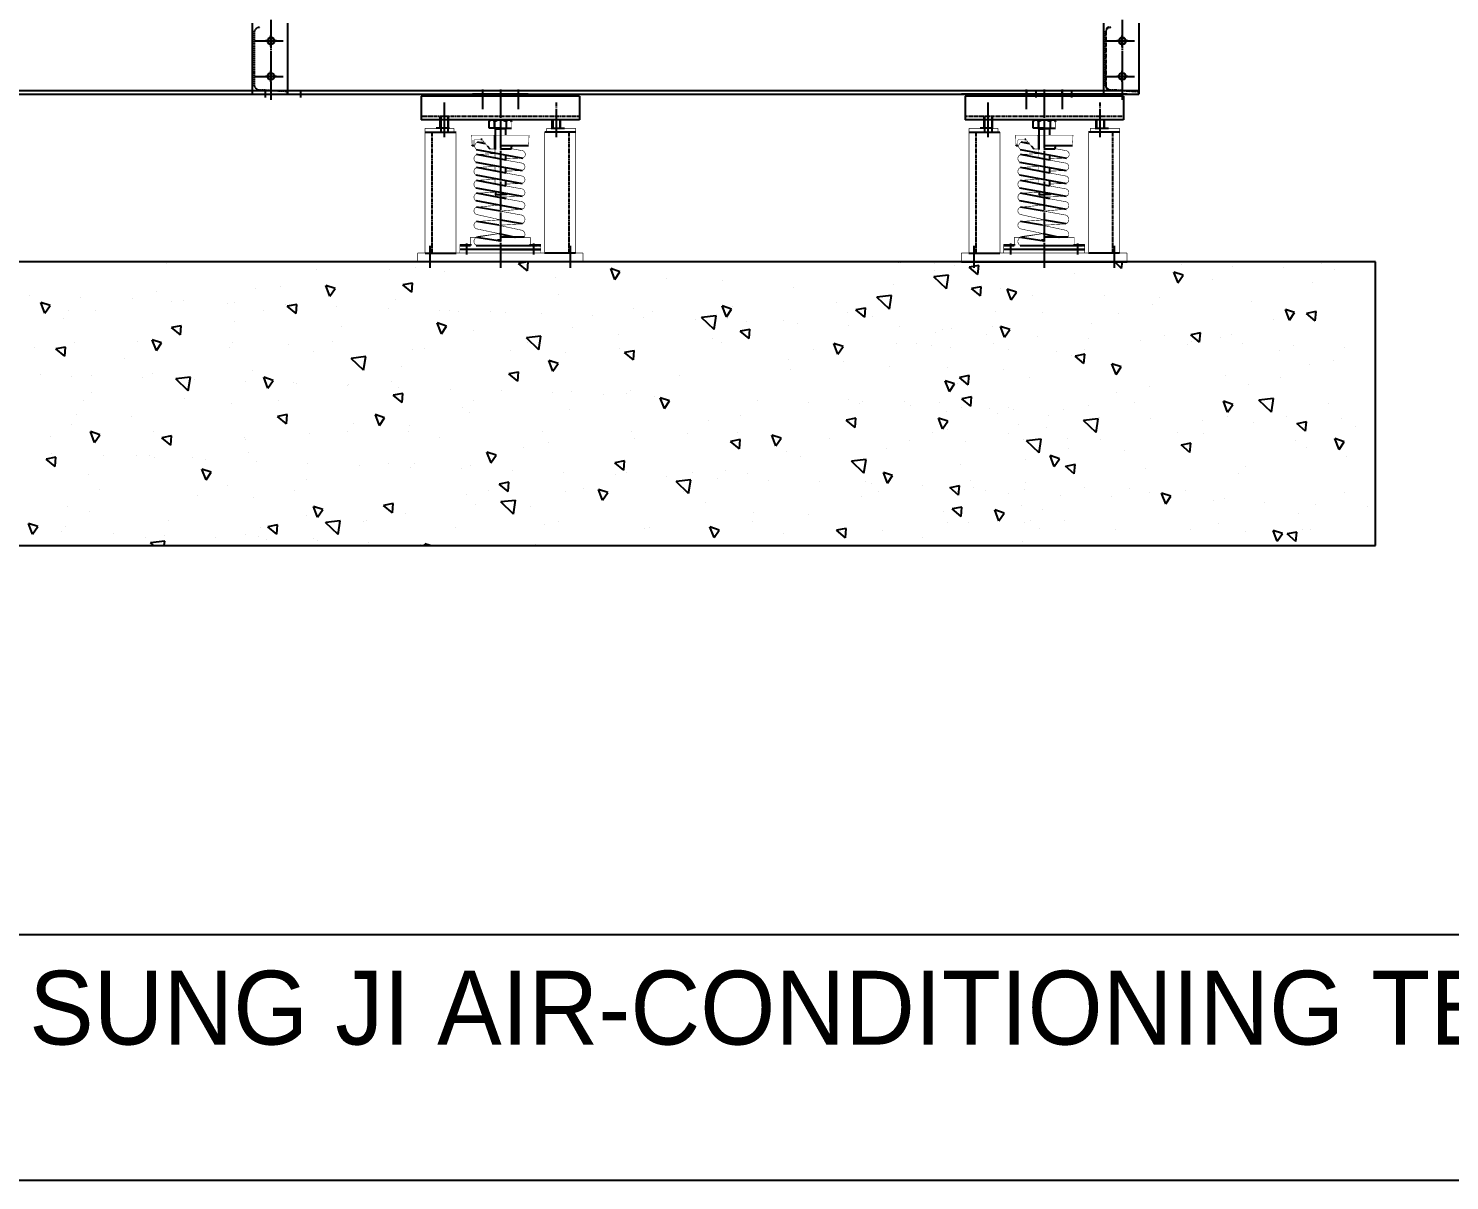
# Model space of a CAD drawing. Header units: millimetres. Extents: x 2322 to 24181, y 2355 to 17812.
# Drawn here: x 10099 to 13104, y 2355 to 4792 of the extents above; entities that cross this region are included whole.
import ezdxf

# ---------------------------------------------------------------- set-up
doc = ezdxf.new("R2010")
doc.units = ezdxf.units.MM
doc.linetypes.add('CENTER', pattern=[65, 60, -2, 1, -2])
doc.linetypes.add('HIDDEN', pattern=[3, 2, -1])
doc.layers.get('DEFPOINTS').update_dxf_attribs({"color": 140})
for name, color, linetype in [('CENTER', 1, 'CENTER'), ('HOLE', 7, 'Continuous'), ('냉각탑', 7, 'Continuous'), ('냉각탑_form', 1, 'Continuous'), ('숨은선', 5, 'HIDDEN')]:
    doc.layers.add(name, color=color, linetype=linetype)
doc.styles.add('돋움', font='Dotum.ttf', dxfattribs={"width": 0.8})

# ---------------------------------------------------------------- blocks, each defined once
blk = doc.blocks.new('A$C25fbd1b3')
for p, q in [((115.9, 423.1), (234, 423.1)), ((115.9, 418.6), (115.9, 423.1)), ((221.2, 423.1), (128.8, 423.1)), ((234, 418.6), (234, 423.1)), ((7.8, 418.6), (7.8, 368.8)), ((7.8, 418.6), (342.2, 418.6)), ((342.2, 418.6), (342.2, 368.8)), ((7.8, 368.8), (342.2, 368.8)), ((47.9, 350.8), (47.9, 368.8)), ((47.9, 350.8), (47.9, 368.8)), ((48.9, 368.8), (48.9, 350.8)), ((64.3, 368.8), (64.3, 350.8)), ((65.3, 350.8), (65.3, 368.8)), ((157, 368.8), (193, 368.8)), ((162.8, 364.6), (162.8, 351.1)), ((187.2, 364.6), (187.2, 351.1)), ((187.2, 351.1), (187.2, 364.6)), ((198.5, 351.1), (198.5, 364.6)), ((198.5, 351.1), (198.5, 364.6)), ((284.7, 350.8), (284.7, 375.5)), ((284.7, 350.8), (284.7, 368.8)), ((285.7, 375.5), (285.7, 342.7)), ((285.7, 368.8), (285.7, 350.8)), ((301, 375.5), (301, 342.7)), ((301, 368.8), (301, 350.8)), ((302, 350.8), (302, 375.5)), ((302, 350.8), (302, 368.8)), ((302, 350.8), (302, 368.8)), ((15.8, 342.7), (81.3, 342.7)), ((67.3, 350.8), (39.1, 350.8)), ((175, 351.1), (151.4, 351.1)), ((163.8, 349.6), (162.9, 351.1)), ((163.8, 349.6), (175, 349.6)), ((163.8, 349.6), (163.8, 336.4)), ((175, 351.1), (198.5, 351.1)), ((175, 351.1), (198.5, 351.1)), ((186.2, 349.6), (175, 349.6)), ((186.2, 349.6), (187.1, 351.1)), ((186.2, 349.6), (186.2, 336.4)), ((186.2, 336.4), (186.2, 306.2)), ((187.1, 336.4), (187.1, 306.8)), ((334.2, 342.7), (268.6, 342.7)), ((282.7, 350.8), (310.8, 350.8)), ((115.4, 313.7), (175, 313.7)), ((226.2, 305.7), (127.8, 287.9)), ((152.3, 306.8), (150.4, 313.7)), ((152.3, 306.8), (175, 306.8)), ((206.4, 317.9), (223.6, 321.2)), ((213.7, 327.3), (216.2, 327.3)), ((230.7, 313.7), (234.7, 313.7)), ((227, 279.4), (128.6, 261.6)), ((162.9, 283.2), (225.3, 295)), ((163.8, 294.4), (163.8, 283.4)), ((227, 252.1), (128.6, 234.3)), ((162.9, 256), (225.3, 267.8)), ((162.9, 228.7), (225.3, 240.6)), ((163.8, 267.9), (163.8, 256.1)), ((163.8, 241.4), (163.8, 228.9)), ((227, 224.9), (128.6, 207.1)), ((162.1, 210.8), (174.2, 210.8)), ((162.9, 201.5), (225.3, 213.3)), ((163, 213.3), (163, 209.8)), ((186.3, 210.8), (174.2, 210.8)), ((185.4, 217.4), (185.4, 209.8)), ((227, 197.7), (128.6, 179.9)), ((175, 175.4), (225.3, 183.9)), ((175, 157.1), (129.2, 149.2)), ((178.5, 145.6), (225.3, 153.5)), ((124.9, 120.3), (175, 120.3)), ((177.9, 128), (143.6, 120.2)), ((177.9, 128), (144.3, 120.3)), ((225.3, 120.3), (175, 112.7)), ((89.4, 103), (111.7, 103)), ((175, 94.3), (89.4, 94.3)), ((89.4, 94.3), (175, 94.3)), ((89.4, 94.3), (260.7, 94.3)), ((106.6, 94.3), (89.4, 94.3)), ((111.7, 105.4), (111.7, 103)), ((225.9, 103), (111.7, 103)), ((175, 114.3), (180.9, 113.8)), ((238.3, 105.4), (238.3, 103)), ((260.6, 103), (238.3, 103)), ((243.4, 94.3), (260.6, 94.3)), ((0, 68.1), (350, 68.1)), ((15.8, 86.8), (81.4, 86.8)), ((334.2, 86.8), (268.6, 86.8))]:
    blk.add_line(p, q)
at = {"linetype": 'CENTER'}
for p, q in [((293.4, 349.4), (293.4, 405.2)), ((293.4, 356.2), (293.4, 389.6)), ((104.3, 83.8), (104.3, 107.4)), ((245.7, 83.8), (245.7, 107.4))]:
    blk.add_line(p, q, dxfattribs=at)
at = {"linetype": 'HIDDEN'}
for p, q in [((7.8, 375.5), (342.2, 375.5)), ((30.5, 342.7), (30.5, 86.8)), ((319.5, 342.7), (319.5, 86.8)), ((111.7, 103), (89.4, 103)), ((238.3, 103), (260.6, 103))]:
    blk.add_line(p, q, dxfattribs=at)
at = {"color": 0}
for p, q in [((186.2, 335.1), (187.5, 336.4)), ((196.5, 306.8), (202.2, 312.6)), ((232.6, 313.7), (235, 316.1))]:
    blk.add_line(p, q, dxfattribs=at)
for points, const_width in [([(157, 368.8, 0.322657), (151.4, 364.6, 0.322657)], 1.2), ([(193, 368.8, -0.322657), (198.5, 364.6, -0.322657)], 1.2), ([(127.8, 303.3, 0.725116), (127.8, 287.9, 0.725116)], 1.2), ([(185.5, 298.3), (223.6, 304.7, 0.664207), (223.6, 321.2, 0.63815)], 1.2), ([(185.5, 298.3), (223.6, 304.7, 0.562661), (225.9, 319.8, 0.562661)], 1.2), ([(230.7, 325, 0.414214), (228.4, 327.3, 0.414214)], 0.909), ([(128.6, 277, 0.725116), (128.6, 261.6, 0.725116)], 1.2), ([(187.1, 272.1), (225.3, 278.5, 0.664207), (225.3, 295, 0.63815)], 1.2), ([(128.6, 249.7, 0.725116), (128.6, 234.3, 0.725116)], 1.2), ([(185.4, 217.4), (225.3, 224, 0.664207), (225.3, 240.6)], 1.2), ([(187.1, 244.9), (225.3, 251.3, 0.664207), (225.3, 267.8, 0.63815)], 1.2), ([(128.6, 222.5, 0.725116), (128.6, 207.1, 0.725116)], 1.2), ([(175, 188.4), (225.3, 196.8, 0.664207), (225.3, 213.3, 0.63815)], 1.2), ([(128.6, 195.3, 0.725116), (128.6, 179.9, 0.725116)], 1.2), ([(175, 157.1), (225.3, 168.5, 0.712533), (225.3, 183.9, 0.643566)], 1.2), ([(128.6, 167, 0.611938), (128.6, 148.8, 0.611938)], 1.2), ([(225.3, 153.5, -0.712533), (225.3, 138.1), (177.9, 128)], 1.2), ([(128.6, 134.9, 0.495188), (125.3, 119.9, 0.495188)], 1.2), ([(225.9, 103, 0.602155), (225.3, 120.3, 0.60596)], 1.2)]:
    blk.add_lwpolyline(points, format="xyb", dxfattribs=dict(const_width=const_width))
for points, const_width in [([(151.4, 351.1), (151.4, 364.6)], 1.2), ([(198.5, 351.1), (198.5, 364.6)], 1.2), ([(15.8, 350.8), (15.8, 86.8)], 1.34), ([(15.8, 350.8), (47.9, 350.8)], 1.34), ([(15.8, 350.8), (47.9, 350.8)], 1.34), ([(65.3, 350.8), (77.3, 350.8)], 1.34), ([(67.3, 350.8), (77.3, 350.8)], 1.34), ([(77.3, 350.8), (77.3, 342.7)], 1.34), ([(77.3, 350.8), (77.3, 342.7)], 1.34), ([(81.3, 342.7), (81.4, 86.8)], 1.34), ([(175, 336.4), (114.2, 336.4)], 0.909), ([(114.2, 336.4), (115.4, 313.7)], 0.909), ([(162.9, 351.1), (151.4, 351.1)], 1.2), ([(162.9, 351.1), (162.9, 336.4)], 0.751), ([(175, 336.4), (235.3, 336.4)], 0.909), ([(187.1, 351.1), (198.5, 351.1)], 1.2), ([(187.1, 351.1), (187.1, 336.4)], 0.751), ([(235.7, 336.4), (234.6, 313.7)], 0.909), ([(235.3, 336.4), (234.7, 313.7)], 0.909), ([(268.6, 342.7), (268.6, 86.8)], 1.34), ([(282.7, 350.8), (272.7, 350.8)], 1.34), ([(284.7, 350.8), (272.7, 350.8)], 1.34), ([(272.7, 350.8), (272.7, 342.7)], 1.34), ([(272.7, 350.8), (272.7, 342.7)], 1.34), ([(334.2, 350.8), (302, 350.8)], 1.34), ([(334.2, 350.8), (302, 350.8)], 1.34), ([(334.2, 350.8), (334.2, 86.8)], 1.34), ([(150.4, 313.7), (115.4, 313.7)], 0.909), ([(127.8, 303.3), (152.1, 307.7)], 1.2), ([(197.7, 306.8), (186.2, 306.8)], 1.2), ([(186.3, 306.8), (186.3, 287.6)], 0.976), ([(197.7, 306.8), (213.7, 327.3)], 0.909), ([(223.6, 321.2), (209.6, 322.1)], 1.2), ([(213.7, 327.3), (228.4, 327.3)], 0.909), ([(230.7, 325), (230.7, 313.7)], 0.909), ([(230.7, 313.7), (234.7, 313.7)], 0.909), ([(127.8, 287.9), (162.1, 286.4)], 1.2), ([(128.6, 277), (162.9, 283.2)], 1.2), ([(162.9, 294.2), (162.9, 283.2)], 0.751), ([(225.3, 267.8), (186.3, 270.2)], 1.2), ([(186.3, 272), (186.3, 260.4)], 0.976), ([(225.3, 295), (187.1, 297.4)], 1.2), ([(128.6, 261.6), (162.9, 260.1)], 1.2), ([(128.6, 249.7), (162.9, 256)], 1.2), ([(162.9, 267.8), (162.9, 256)], 0.751), ([(162.9, 241.2), (162.9, 228.7)], 0.751), ([(225.3, 240.6), (186.3, 243)], 1.2), ([(186.3, 244.8), (186.3, 233.2)], 0.976), ([(128.6, 234.3), (162.9, 232.8)], 1.2), ([(128.6, 222.5), (162.9, 228.7)], 1.2), ([(162.1, 210.8), (163, 209.8)], 0.976), ([(162.1, 213.1), (162.1, 210.8)], 0.751), ([(186.3, 210.8), (185.4, 209.8)], 0.751), ([(225.3, 213.3), (186.3, 215.7)], 1.2), ([(186.3, 217.5), (186.3, 210.8)], 0.976), ([(128.6, 207.1), (179.2, 204.9)], 1.2), ([(128.6, 195.3), (179.2, 204.5)], 1.2), ([(128.6, 179.9), (175.8, 175.5)], 1.2), ([(163, 209.8), (174.2, 209.8)], 0.751), ([(185.4, 209.8), (174.2, 209.8)], 0.751), ([(225.3, 183.9), (175, 188.6)], 1.2), ([(128.6, 167), (175, 175.4)], 1.2), ([(175, 157.1), (225.3, 153.5)], 1.2), ([(111.7, 120.3), (111.7, 105.4)], 1.2), ([(124.9, 120.3), (111.7, 120.3)], 1.2), ([(128.6, 148.7), (178.5, 145.6)], 1.2), ([(178.5, 145.6), (128.6, 134.9)], 1.2), ([(225.3, 120.3), (177.9, 128)], 1.2), ([(225.3, 121.6), (177.9, 128)], 1.2), ([(225.1, 120.3), (238.3, 120.3)], 1.2), ([(238.3, 120.3), (238.3, 105.4)], 1.2), ([(111.7, 105.4), (89.4, 105.4)], 1.2), ([(89.4, 105.4), (89.4, 94.3)], 1.2), ([(89.4, 94.3), (89.4, 86.8)], 1.2), ([(238.3, 105.4), (260.6, 105.4)], 1.2), ([(260.6, 105.4), (260.6, 94.3)], 1.2), ([(260.6, 94.3), (260.6, 86.8)], 1.2), ([(0, 86.8), (0, 68.1)], 1.34), ([(0, 86.8), (15.8, 86.8)], 1.34), ([(0, 68.1), (350, 68.1)], 1.34), ([(81.4, 86.8), (268.6, 86.8)], 1.34), ([(350, 86.8), (334.2, 86.8)], 1.34), ([(350, 86.8), (350, 68.1)], 1.34)]:
    blk.add_lwpolyline(points, dxfattribs=dict(const_width=const_width))
for centre, radius, start, end in [((157.1, 362.8), 5.94, 17.2184, 162.7816), ((175.1, 348.4), 20.4, 90.4828, 127.3884), ((174.8, 348.4), 20.4, 52.6116, 89.5172), ((192.8, 362.8), 5.94, 17.2184, 162.7816)]:
    blk.add_arc(centre, radius, start, end)
at = {"layer": 'CENTER'}
for p, q in [((137, 433), (137, 390.9)), ((175, 433), (175, 55.5)), ((213, 433), (213, 390.9)), ((56.6, 331.7), (56.6, 405.2)), ((293.4, 331.7), (293.4, 405.2)), ((26.5, 55.4), (26.5, 102.4)), ((323.5, 55.4), (323.5, 102.4))]:
    blk.add_line(p, q, dxfattribs=at)

msp = doc.modelspace()

# ---------------------------------------------------------------- linework, layer by layer
for p, q in [((12446.8, 4802.7), (12446.8, 4652.7)), ((12446.8, 4802.7), (12446.8, 4653)), ((5546.9, 4660.2), (12446.8, 4660.2)), ((5546.9, 4652.7), (12446.8, 4652.7)), ((10921.9, 4652.7), (11271.9, 4652.7)), ((12421.8, 4652.7), (12071.8, 4652.7)), ((12371.8, 4652.7), (12446.8, 4652.7)), ((12371.8, 4652.7), (12446.8, 4652.7)), ((12446.8, 4652.7), (12446.8, 4654.3)), ((11271.9, 4297.7), (10921.9, 4297.7)), ((12071.8, 4297.7), (12421.8, 4297.7))]:
    msp.add_line(p, q)
at = {"color": 1}
for p, q in [((10599.4, 4660.2), (10599.4, 4645.2)), ((10674.4, 4660.2), (10674.4, 4645.2)), ((11059.4, 4658.7), (11059.4, 4646.7)), ((11134.4, 4658.7), (11134.4, 4646.7)), ((12209.3, 4658.7), (12209.3, 4646.7)), ((12229.3, 4660.2), (12229.3, 4645.2)), ((12284.3, 4658.7), (12284.3, 4646.7)), ((12304.3, 4660.2), (12304.3, 4645.2))]:
    msp.add_line(p, q, dxfattribs=at)
at = {"color": 8}
for p, q in [((12946.9, 4297.7), (5046.9, 4297.7)), ((12946.9, 3697.7), (12946.9, 4297.7)), ((5046.9, 3697.7), (12946.9, 3697.7))]:
    msp.add_line(p, q, dxfattribs=at)
at = {"color": 8, "linetype": 'Continuous'}
for p, q in [((11153.5, 4297.7), (11135.4, 4294.3)), ((11154.1, 4278.7), (11155.8, 4297.7)), ((11941.4, 4296.8), (11941, 4297.7)), ((11941.4, 4296.8), (11942, 4297.7)), ((12410.4, 4284), (12396.1, 4297.7)), ((12410.3, 4284), (12412.4, 4297.7)), ((12428.5, 4296.8), (12428.5, 4296.8)), ((10392, 4294.7), (10392, 4294.7)), ((10708.4, 4281.5), (10708.4, 4281.5)), ((10861.7, 4281.1), (10861.7, 4281.1)), ((10918.2, 4286.8), (10918.2, 4286.8)), ((10979.2, 4276.9), (10979.2, 4276.9)), ((11154.1, 4278.7), (11135.4, 4294.4)), ((11339, 4260.9), (11330.2, 4283.7)), ((11349.8, 4277.1), (11330.2, 4283.7)), ((11338.9, 4260.9), (11349.8, 4277.1)), ((12044.3, 4269.8), (12013.4, 4266.2)), ((12015.6, 4278.9), (12015.6, 4278.9)), ((12015.8, 4295.4), (12015.8, 4295.4)), ((12039.8, 4240.9), (12044.3, 4269.8)), ((12056, 4290.2), (12056, 4290.2)), ((12108.2, 4290.5), (12087.8, 4286.7)), ((12106.5, 4271.1), (12087.8, 4286.8)), ((12106.5, 4271.1), (12108.2, 4290.5)), ((12310.9, 4272.5), (12310.9, 4272.5)), ((12529.6, 4253.5), (12520.8, 4276.3)), ((12540.4, 4269.7), (12520.8, 4276.3)), ((12529.5, 4253.5), (12540.4, 4269.7)), ((12536.7, 4292.8), (12536.7, 4292.8)), ((12644.9, 4288.9), (12644.9, 4288.9)), ((12753.2, 4284.9), (12753.2, 4284.9)), ((12832.3, 4295.4), (12832.3, 4295.4)), ((12861.4, 4281), (12861.4, 4281)), ((10579.5, 4241.2), (10579.5, 4241.2)), ((10632.3, 4246.8), (10632.3, 4246.8)), ((10736.5, 4225.1), (10727.8, 4247.8)), ((10747.4, 4241.2), (10727.8, 4247.8)), ((10736.5, 4225.1), (10747.4, 4241.2)), ((10911.3, 4253), (10890.9, 4249.2)), ((10909.5, 4233.6), (10890.9, 4249.3)), ((10909.5, 4233.6), (10911.2, 4253)), ((11213.3, 4263.8), (11213.3, 4263.8)), ((11448.9, 4263.3), (11448.9, 4263.3)), ((11566.4, 4259.1), (11566.4, 4259.1)), ((11717.3, 4244.6), (11717.3, 4244.6)), ((11927.1, 4249.9), (11927.1, 4249.9)), ((12039.8, 4240.9), (12013.4, 4266.3)), ((12036.1, 4245.5), (12036.1, 4245.5)), ((12113.6, 4245.3), (12093.2, 4241.6)), ((12111.9, 4226), (12093.2, 4241.6)), ((12111.9, 4226), (12113.6, 4245.4)), ((12153.6, 4241.3), (12153.6, 4241.3)), ((12177.1, 4217.7), (12168.4, 4240.4)), ((12188, 4233.8), (12168.4, 4240.4)), ((12602.8, 4261.1), (12602.8, 4261.1)), ((12814.9, 4253.3), (12814.9, 4253.3)), ((10101.8, 4227.4), (10101.8, 4227.4)), ((10134.1, 4189.2), (10125.4, 4212)), ((10145, 4205.4), (10125.4, 4212)), ((10210, 4223.5), (10210, 4223.5)), ((10318.2, 4219.5), (10318.2, 4219.5)), ((10369.7, 4235.9), (10369.7, 4235.9)), ((10402.7, 4213.3), (10402.7, 4213.3)), ((10426.4, 4215.6), (10426.4, 4215.6)), ((10520.3, 4209.2), (10520.3, 4209.2)), ((10534.7, 4211.6), (10534.7, 4211.6)), ((10642.9, 4207.7), (10642.9, 4207.7)), ((10666.7, 4207.9), (10646.3, 4204.1)), ((10665, 4188.5), (10666.7, 4207.9)), ((10874.5, 4218.2), (10874.5, 4218.2)), ((11219.5, 4229), (11219.5, 4229)), ((11806.7, 4211.2), (11806.7, 4211.2)), ((11923.8, 4226.7), (11892.9, 4223.1)), ((11919.3, 4197.8), (11892.9, 4223.2)), ((11919.3, 4197.8), (11923.8, 4226.7)), ((12177.1, 4217.7), (12188, 4233.8)), ((12222.1, 4226.9), (12222.1, 4226.9)), ((12373.3, 4227.7), (12373.3, 4227.7)), ((12476.1, 4207.8), (12476.1, 4207.8)), ((12490.8, 4223.5), (12490.8, 4223.5)), ((12685.9, 4213), (12685.9, 4213)), ((10134.1, 4189.2), (10145, 4205.4)), ((10173.3, 4179.1), (10173.3, 4179.1)), ((10184.1, 4195.2), (10184.1, 4195.2)), ((10240.8, 4195.6), (10240.8, 4195.6)), ((10595.8, 4194.2), (10595.8, 4194.2)), ((10665, 4188.5), (10646.3, 4204.2)), ((10751.1, 4203.7), (10751.1, 4203.7)), ((10859.4, 4199.8), (10859.4, 4199.8)), ((10967.6, 4195.8), (10967.6, 4195.8)), ((10989.9, 4195.5), (10989.9, 4195.5)), ((11007.5, 4193.3), (11007.5, 4193.3)), ((11075.8, 4191.9), (11075.8, 4191.9)), ((11107.5, 4191.4), (11107.5, 4191.4)), ((11184.1, 4187.9), (11184.1, 4187.9)), ((11292.3, 4184), (11292.3, 4184)), ((11378.5, 4199.1), (11378.5, 4199.1)), ((11400.5, 4180), (11400.5, 4180)), ((11419.2, 4192.3), (11419.2, 4192.3)), ((11553.3, 4183.6), (11522.4, 4180)), ((11548.8, 4154.7), (11522.4, 4180.1)), ((11548.8, 4154.7), (11553.3, 4183.6)), ((11574.7, 4181.8), (11566, 4204.6)), ((11585.6, 4198), (11566, 4204.6)), ((11574.7, 4181.8), (11585.6, 4198)), ((11577.1, 4177.7), (11577.1, 4177.7)), ((11588.3, 4204.3), (11588.3, 4204.3)), ((11830.9, 4191.3), (11830.9, 4191.3)), ((11869.1, 4200.2), (11848.7, 4196.5)), ((11867.4, 4180.9), (11848.7, 4196.5)), ((11867.4, 4180.9), (11869.1, 4200.3)), ((11883.4, 4181.3), (11883.4, 4181.3)), ((12143.9, 4193.4), (12143.9, 4193.4)), ((12242.6, 4190.4), (12242.6, 4190.4)), ((12404.3, 4189.4), (12404.3, 4189.4)), ((12765.3, 4174.4), (12756.6, 4197.2)), ((12776.2, 4190.6), (12756.6, 4197.2)), ((12765.3, 4174.4), (12776.2, 4190.6)), ((12821.4, 4192.6), (12801, 4188.8)), ((12819.7, 4173.2), (12801, 4188.9)), ((12816, 4188.5), (12816, 4188.5)), ((12819.7, 4173.2), (12821.4, 4192.7)), ((10422.1, 4162.8), (10401.8, 4159)), ((10420.4, 4143.4), (10401.8, 4159.1)), ((10420.4, 4143.4), (10422.1, 4162.8)), ((10535.8, 4172.6), (10535.8, 4172.6)), ((10760.5, 4161.3), (10760.5, 4161.3)), ((10983.2, 4162.1), (10963.5, 4168.7)), ((10972.3, 4145.9), (10963.6, 4168.7)), ((10972.3, 4146), (10983.2, 4162.1)), ((11039.8, 4153.5), (11039.8, 4153.5)), ((11249.6, 4158.8), (11249.6, 4158.8)), ((11508.7, 4176), (11508.7, 4176)), ((11624.5, 4155.1), (11604.1, 4151.4)), ((11622.8, 4135.7), (11604.1, 4151.4)), ((11617, 4172.1), (11617, 4172.1)), ((11622.8, 4135.7), (11624.5, 4155.2)), ((11694.7, 4173.6), (11694.7, 4173.6)), ((11725.2, 4168.1), (11725.2, 4168.1)), ((11833.4, 4164.2), (11833.4, 4164.2)), ((11941.7, 4160.2), (11941.7, 4160.2)), ((12016.4, 4148.4), (12016.4, 4148.4)), ((12031.8, 4155.8), (12031.8, 4155.8)), ((12049.9, 4156.3), (12049.9, 4156.3)), ((12137.4, 4162.2), (12137.4, 4162.2)), ((12173.8, 4154.7), (12154.1, 4161.3)), ((12162.9, 4138.5), (12154.2, 4161.3)), ((12158.1, 4152.3), (12158.1, 4152.3)), ((12162.9, 4138.6), (12173.8, 4154.7)), ((12164.3, 4159.9), (12164.3, 4159.9)), ((12347.2, 4167.5), (12347.2, 4167.5)), ((12576.9, 4147.5), (12556.5, 4143.7)), ((12575.2, 4128.1), (12576.9, 4147.5)), ((12731.1, 4175.6), (12731.1, 4175.6)), ((10112.7, 4117.3), (10112.7, 4117.3)), ((10177.6, 4117.7), (10157.2, 4113.9)), ((10175.9, 4098.3), (10177.6, 4117.7)), ((10197.1, 4127.1), (10197.1, 4127.1)), ((10330.4, 4129.7), (10330.4, 4129.7)), ((10369.9, 4110.1), (10361.1, 4132.9)), ((10380.8, 4126.3), (10361.1, 4132.9)), ((10369.9, 4110.1), (10380.8, 4126.3)), ((10524.4, 4116.3), (10524.4, 4116.3)), ((10531, 4127.8), (10531, 4127.8)), ((10648.5, 4123.7), (10648.5, 4123.7)), ((10742.1, 4128.8), (10742.1, 4128.8)), ((11182.8, 4140.5), (11151.9, 4136.9)), ((11178.3, 4111.6), (11151.9, 4137)), ((11153.8, 4127.8), (11153.8, 4127.8)), ((11178.3, 4111.6), (11182.7, 4140.5)), ((11347.7, 4143.5), (11347.7, 4143.5)), ((11544.7, 4135.8), (11544.7, 4135.8)), ((11565.5, 4126.9), (11565.5, 4126.9)), ((11810.5, 4102.7), (11801.7, 4125.5)), ((11821.4, 4118.9), (11801.7, 4125.5)), ((11810.5, 4102.7), (11821.4, 4118.9)), ((11934.9, 4125.7), (11934.9, 4125.7)), ((11977.2, 4125.9), (11977.2, 4125.9)), ((12008.5, 4121.9), (12008.5, 4121.9)), ((12048.7, 4116.6), (12048.7, 4116.6)), ((12124.6, 4144.4), (12124.6, 4144.4)), ((12138.9, 4124.9), (12138.9, 4124.9)), ((12232.8, 4140.5), (12232.8, 4140.5)), ((12341.1, 4136.5), (12341.1, 4136.5)), ((12449.3, 4132.6), (12449.3, 4132.6)), ((12501.5, 4142.2), (12501.5, 4142.2)), ((12550.6, 4124), (12550.6, 4124)), ((12575.2, 4128.1), (12556.5, 4143.8)), ((12557.5, 4128.6), (12557.5, 4128.6)), ((12619, 4138), (12619, 4138)), ((12642.3, 4144.5), (12642.3, 4144.5)), ((12665.7, 4124.7), (12665.7, 4124.7)), ((12774, 4120.7), (12774, 4120.7)), ((12882.2, 4116.7), (12882.2, 4116.7)), ((10175.9, 4098.3), (10157.2, 4113.9)), ((10301.5, 4093.5), (10301.5, 4093.5)), ((10701.1, 4108), (10701.1, 4108)), ((10812.2, 4097.4), (10781.4, 4093.8)), ((10807.8, 4068.5), (10781.4, 4093.8)), ((10807.7, 4068.5), (10812.2, 4097.4)), ((10910.9, 4113.2), (10910.9, 4113.2)), ((10936.1, 4115.4), (10936.1, 4115.4)), ((11118.2, 4110), (11118.2, 4110)), ((11208.1, 4066.8), (11199.3, 4089.6)), ((11218.9, 4083), (11199.3, 4089.6)), ((11205.9, 4090.2), (11205.9, 4090.2)), ((11235.7, 4105.9), (11235.7, 4105.9)), ((11347.8, 4114.4), (11347.8, 4114.4)), ((11380, 4110), (11359.6, 4106.3)), ((11378.2, 4090.6), (11359.6, 4106.3)), ((11378.2, 4090.6), (11379.9, 4110.1)), ((11705.4, 4092.2), (11705.4, 4092.2)), ((11759.5, 4113.4), (11759.5, 4113.4)), ((11822.9, 4088.1), (11822.9, 4088.1)), ((12171.2, 4112.5), (12171.2, 4112.5)), ((12272.1, 4107.9), (12272.1, 4107.9)), ((12303.5, 4098.9), (12303.5, 4098.9)), ((12332.3, 4102.4), (12311.9, 4098.6)), ((12330.6, 4083), (12311.9, 4098.7)), ((12330.6, 4083), (12332.3, 4102.4)), ((12332.9, 4111.5), (12332.9, 4111.5)), ((12744.6, 4110.6), (12744.6, 4110.6)), ((12859.3, 4090.1), (12859.3, 4090.1)), ((10124.6, 4060.5), (10124.6, 4060.5)), ((10232.9, 4056.6), (10232.9, 4056.6)), ((10362.3, 4062.4), (10362.3, 4062.4)), ((10572.2, 4067.6), (10572.2, 4067.6)), ((10888.7, 4075.7), (10888.7, 4075.7)), ((11135.4, 4064.9), (11115, 4061.1)), ((11133.7, 4045.5), (11115, 4061.2)), ((11133.7, 4045.5), (11135.4, 4065)), ((11208, 4066.8), (11218.9, 4083)), ((11475.9, 4057.9), (11475.9, 4057.9)), ((11709.9, 4071.1), (11709.9, 4071.1)), ((11919.7, 4076.3), (11919.7, 4076.3)), ((12042.6, 4074.4), (12042.6, 4074.4)), ((12087.8, 4057.3), (12067.4, 4053.5)), ((12086.1, 4037.9), (12087.8, 4057.3)), ((12160.1, 4070.3), (12160.1, 4070.3)), ((12398.7, 4059.4), (12389.9, 4082.2)), ((12409.6, 4075.6), (12389.9, 4082.2)), ((12398.6, 4059.4), (12409.6, 4075.6)), ((12629.8, 4056.6), (12629.8, 4056.6)), ((12807.5, 4079.8), (12807.5, 4079.8)), ((10189.5, 4055.9), (10189.5, 4055.9)), ((10341.1, 4052.6), (10341.1, 4052.6)), ((10441.7, 4054.3), (10410.8, 4050.7)), ((10437.2, 4025.4), (10410.8, 4050.7)), ((10437.2, 4025.4), (10441.7, 4054.3)), ((10449.3, 4048.7), (10449.3, 4048.7)), ((10557.6, 4044.7), (10557.6, 4044.7)), ((10605.6, 4031), (10596.9, 4053.8)), ((10616.5, 4047.2), (10596.9, 4053.8)), ((10605.6, 4031), (10616.5, 4047.2)), ((10659.2, 4042.3), (10659.2, 4042.3)), ((10665.8, 4040.7), (10665.8, 4040.7)), ((10774, 4036.8), (10774, 4036.8)), ((10776.7, 4038.1), (10776.7, 4038.1)), ((10867.2, 4044.6), (10867.2, 4044.6)), ((10882.3, 4032.8), (10882.3, 4032.8)), ((10990.5, 4028.9), (10990.5, 4028.9)), ((12046.2, 4023.6), (12037.5, 4046.4)), ((12057.1, 4039.8), (12037.5, 4046.4)), ((12046.2, 4023.6), (12057.1, 4039.8)), ((12063.1, 4040.1), (12063.1, 4040.1)), ((12086.1, 4037.9), (12067.4, 4053.6)), ((12214.8, 4053.3), (12214.8, 4053.3)), ((12468.8, 4034.2), (12468.8, 4034.2)), ((12678.6, 4039.5), (12678.6, 4039.5)), ((12747.3, 4052.5), (12747.3, 4052.5)), ((10216.6, 4005.6), (10216.6, 4005.6)), ((10233.4, 4022.1), (10233.4, 4022.1)), ((10429.8, 4008), (10429.8, 4008)), ((10528.5, 3999.1), (10528.5, 3999.1)), ((10628.3, 4004.6), (10628.3, 4004.6)), ((10890.9, 4019.8), (10870.5, 4016)), ((10889.1, 4000.4), (10870.5, 4016.1)), ((10889.1, 4000.4), (10890.8, 4019.8)), ((11040, 4003.7), (11040, 4003.7)), ((11098.7, 4024.9), (11098.7, 4024.9)), ((11206.9, 4021), (11206.9, 4021)), ((11246.4, 4024.5), (11246.4, 4024.5)), ((11315.2, 4017), (11315.2, 4017)), ((11363.9, 4020.3), (11363.9, 4020.3)), ((11371.2, 4025.5), (11371.2, 4025.5)), ((11423.4, 4013.1), (11423.4, 4013.1)), ((11443.8, 3987.7), (11435.1, 4010.5)), ((11454.7, 4003.9), (11435.1, 4010.5)), ((11443.8, 3987.7), (11454.7, 4003.9)), ((11451.7, 4002.7), (11451.7, 4002.7)), ((11639.9, 4005.2), (11639.9, 4005.2)), ((11748.1, 4001.2), (11748.1, 4001.2)), ((11833.6, 4006.7), (11833.6, 4006.7)), ((11856.3, 3997.3), (11856.3, 3997.3)), ((11863.4, 4001.7), (11863.4, 4001.7)), ((11951.1, 4002.5), (11951.1, 4002.5)), ((12025.1, 4000.8), (12025.1, 4000.8)), ((12093.2, 4012.2), (12072.8, 4008.4)), ((12091.5, 3992.8), (12072.8, 4008.4)), ((12091.5, 3992.8), (12093.2, 4012.2)), ((12400.3, 4022.4), (12400.3, 4022.4)), ((12436.8, 3999.8), (12436.8, 3999.8)), ((12634.4, 3980.3), (12625.7, 4003.1)), ((12645.3, 3996.5), (12625.7, 4003.1)), ((12634.4, 3980.3), (12645.3, 3996.5)), ((12731.5, 4009.1), (12700.7, 4005.5)), ((12727.1, 3980.2), (12700.7, 4005.5)), ((12727, 3980.2), (12731.5, 4009.1)), ((12848.5, 3998.9), (12848.5, 3998.9)), ((10200.2, 3974.5), (10200.2, 3974.5)), ((10317.8, 3970.4), (10317.8, 3970.4)), ((10646.3, 3974.7), (10625.9, 3970.9)), ((10644.6, 3955.3), (10625.9, 3971)), ((10644.6, 3955.3), (10646.3, 3974.7)), ((10852.3, 3968.1), (10832.6, 3974.7)), ((10841.4, 3951.9), (10832.7, 3974.6)), ((10841.4, 3951.9), (10852.3, 3968.1)), ((11017, 3990.2), (11017, 3990.2)), ((11032.5, 3980), (11032.5, 3980)), ((11242.3, 3985.2), (11242.3, 3985.2)), ((11604.2, 3972.4), (11604.2, 3972.4)), ((11848.7, 3967), (11828.3, 3963.3)), ((11847, 3947.7), (11848.7, 3967.1)), ((11964.6, 3993.3), (11964.6, 3993.3)), ((12042.9, 3960.7), (12023.2, 3967.3)), ((12032, 3944.5), (12023.3, 3967.2)), ((12039.3, 3981.4), (12039.3, 3981.4)), ((12072.8, 3989.4), (12072.8, 3989.4)), ((12130.1, 3988.7), (12130.1, 3988.7)), ((12147.5, 3977.5), (12147.5, 3977.5)), ((12170.8, 3988.9), (12170.8, 3988.9)), ((12181, 3985.4), (12181, 3985.4)), ((12255.7, 3973.5), (12255.7, 3973.5)), ((12288.3, 3984.7), (12288.3, 3984.7)), ((12339.9, 3993.9), (12339.9, 3993.9)), ((12363.9, 3969.6), (12363.9, 3969.6)), ((12634.9, 3970.9), (12634.9, 3970.9)), ((12758, 3971.1), (12758, 3971.1)), ((12875.5, 3967), (12875.5, 3967)), ((10189.7, 3953.5), (10189.7, 3953.5)), ((10239, 3916), (10230.2, 3938.8)), ((10249.9, 3932.2), (10230.2, 3938.8)), ((10363, 3940.1), (10363, 3940.1)), ((10774.7, 3939.2), (10774.7, 3939.2)), ((10787.4, 3956.7), (10787.4, 3956.7)), ((10903.5, 3939.6), (10903.5, 3939.6)), ((10905, 3952.6), (10905, 3952.6)), ((11186.4, 3938.2), (11186.4, 3938.2)), ((11374.6, 3938.9), (11374.6, 3938.9)), ((11537.3, 3962.2), (11537.3, 3962.2)), ((11598.1, 3937.3), (11598.1, 3937.3)), ((11847, 3947.7), (11828.3, 3963.3)), ((12009.8, 3936.3), (12009.8, 3936.3)), ((12032, 3944.5), (12042.9, 3960.7)), ((12041.3, 3943.1), (12041.3, 3943.1)), ((12191.4, 3954.6), (12191.4, 3954.6)), ((12251.1, 3948.3), (12251.1, 3948.3)), ((12361, 3966), (12330.1, 3962.4)), ((12356.5, 3937.1), (12330.1, 3962.4)), ((12356.5, 3937.1), (12361, 3966)), ((12472.2, 3965.6), (12472.2, 3965.6)), ((12528.6, 3936.8), (12528.6, 3936.8)), ((12580.4, 3961.7), (12580.4, 3961.7)), ((12688.6, 3957.7), (12688.6, 3957.7)), ((12801, 3959.4), (12780.6, 3955.6)), ((12799.3, 3940), (12780.6, 3955.7)), ((12796.9, 3953.8), (12796.9, 3953.8)), ((12799.3, 3940), (12801, 3959.5)), ((12905.1, 3949.8), (12905.1, 3949.8)), ((10145.3, 3927.7), (10145.3, 3927.7)), ((10239, 3916), (10249.9, 3932.2)), ((10401.7, 3929.6), (10381.4, 3925.8)), ((10400, 3910.2), (10381.4, 3925.9)), ((10400, 3910.2), (10401.7, 3929.6)), ((10557, 3926.7), (10557, 3926.7)), ((10558, 3922.5), (10558, 3922.5)), ((10693.7, 3934.4), (10693.7, 3934.4)), ((10968.6, 3925.8), (10968.6, 3925.8)), ((11198.6, 3916.7), (11198.6, 3916.7)), ((11380.3, 3924.8), (11380.3, 3924.8)), ((11492.1, 3934.8), (11492.1, 3934.8)), ((11604.1, 3921.9), (11583.7, 3918.2)), ((11602.4, 3902.6), (11583.7, 3918.2)), ((11602.4, 3902.6), (11604.1, 3922)), ((11679.6, 3908.6), (11670.8, 3931.4)), ((11690.5, 3924.8), (11670.8, 3931.4)), ((11679.6, 3908.6), (11690.5, 3924.8)), ((11792, 3923.8), (11792, 3923.8)), ((11961.8, 3921.1), (11961.8, 3921.1)), ((12079.3, 3917), (12079.3, 3917)), ((12171.4, 3935.3), (12171.4, 3935.3)), ((12203.7, 3922.9), (12203.7, 3922.9)), ((12240.5, 3922.9), (12209.6, 3919.3)), ((12236, 3894), (12209.6, 3919.3)), ((12236, 3893.9), (12240.5, 3922.9)), ((12296.2, 3925.3), (12296.2, 3925.3)), ((12365.4, 3921.9), (12365.4, 3921.9)), ((12556.5, 3914.3), (12536.1, 3910.5)), ((12554.8, 3894.9), (12536.1, 3910.6)), ((12554.8, 3894.9), (12556.5, 3914.3)), ((12583.1, 3934.4), (12583.1, 3934.4)), ((12777.1, 3921), (12777.1, 3921)), ((12800.2, 3906.2), (12800.2, 3906.2)), ((12870.2, 3901.2), (12861.4, 3924)), ((12881.1, 3917.4), (12861.4, 3924)), ((12870.2, 3901.2), (12881.1, 3917.4)), ((10157.2, 3884.5), (10136.8, 3880.7)), ((10155.5, 3865.1), (10136.8, 3880.8)), ((10149, 3891.7), (10149, 3891.7)), ((10155.5, 3865.1), (10157.2, 3884.5)), ((10257.3, 3887.7), (10257.3, 3887.7)), ((10328.5, 3889), (10328.5, 3889)), ((10355, 3888.8), (10355, 3888.8)), ((10365.5, 3883.7), (10365.5, 3883.7)), ((10446, 3884.9), (10446, 3884.9)), ((10473.7, 3879.8), (10473.7, 3879.8)), ((10564.8, 3894.1), (10564.8, 3894.1)), ((11077.2, 3872.8), (11068.4, 3895.5)), ((11088, 3889), (11068.4, 3895.5)), ((11077.1, 3872.8), (11088, 3889)), ((11145.2, 3904.7), (11145.2, 3904.7)), ((11359.6, 3876.8), (11339.2, 3873.1)), ((11357.8, 3857.4), (11359.5, 3876.9)), ((11702.6, 3897.5), (11702.6, 3897.5)), ((11732.4, 3886.9), (11732.4, 3886.9)), ((11870, 3879.8), (11839.1, 3876.2)), ((11865.5, 3850.9), (11839.1, 3876.2)), ((11865.5, 3850.8), (11870, 3879.8)), ((11912.4, 3902.8), (11912.4, 3902.8)), ((12207.5, 3879.8), (12207.5, 3879.8)), ((12267.8, 3865.4), (12259, 3888.1)), ((12278.7, 3881.6), (12259, 3888.1)), ((12267.7, 3865.4), (12278.7, 3881.6)), ((12299, 3903.4), (12299, 3903.4)), ((12416.5, 3899.2), (12416.5, 3899.2)), ((12886.2, 3885.6), (12886.2, 3885.6)), ((10226.1, 3848.5), (10226.1, 3848.5)), ((10474.7, 3836.9), (10466, 3859.7)), ((10485.6, 3853.1), (10466, 3859.7)), ((10474.7, 3836.9), (10485.6, 3853.1)), ((10581.9, 3875.8), (10581.9, 3875.8)), ((10690.2, 3871.9), (10690.2, 3871.9)), ((10798.4, 3867.9), (10798.4, 3867.9)), ((10859.9, 3871.1), (10859.9, 3871.1)), ((10906.6, 3864), (10906.6, 3864)), ((10915.7, 3871.2), (10915.7, 3871.2)), ((11014.9, 3860), (11014.9, 3860)), ((11033.2, 3867.1), (11033.2, 3867.1)), ((11123.1, 3856.1), (11123.1, 3856.1)), ((11231.3, 3852.1), (11231.3, 3852.1)), ((11357.8, 3857.4), (11339.2, 3873.1)), ((11339.6, 3848.2), (11339.6, 3848.2)), ((11363.9, 3852), (11363.9, 3852)), ((11502.9, 3853.4), (11502.9, 3853.4)), ((11573.7, 3857.2), (11573.7, 3857.2)), ((11620.4, 3849.3), (11620.4, 3849.3)), ((11915.3, 3829.5), (11906.6, 3852.3)), ((11926.2, 3845.7), (11906.6, 3852.3)), ((12069.6, 3869.1), (12069.6, 3869.1)), ((12311.9, 3869.2), (12291.5, 3865.4)), ((12310.2, 3849.8), (12291.5, 3865.5)), ((12310.2, 3849.8), (12311.9, 3869.2)), ((12461.5, 3860.7), (12461.5, 3860.7)), ((12656.8, 3851.3), (12656.8, 3851.3)), ((12671.3, 3865.9), (12671.3, 3865.9)), ((10249.2, 3816), (10249.2, 3816)), ((10521.1, 3825.5), (10521.1, 3825.5)), ((10686.2, 3836.9), (10686.2, 3836.9)), ((11115, 3831.7), (11094.6, 3827.9)), ((11113.3, 3812.3), (11094.6, 3828)), ((11113.3, 3812.3), (11115, 3831.8)), ((11273.4, 3819.1), (11273.4, 3819.1)), ((11312.9, 3793.7), (11304.2, 3816.4)), ((11323.8, 3809.8), (11304.2, 3816.4)), ((11447.8, 3844.2), (11447.8, 3844.2)), ((11499.5, 3836.7), (11468.6, 3833.1)), ((11495, 3807.8), (11468.6, 3833.1)), ((11495, 3807.7), (11499.4, 3836.7)), ((11556, 3840.3), (11556, 3840.3)), ((11664.2, 3836.3), (11664.2, 3836.3)), ((11772.5, 3832.3), (11772.5, 3832.3)), ((11868.7, 3834.2), (11868.7, 3834.2)), ((11880.7, 3828.4), (11880.7, 3828.4)), ((11915.3, 3829.5), (11926.2, 3845.7)), ((11988.9, 3824.4), (11988.9, 3824.4)), ((12067.4, 3824.1), (12047, 3820.3)), ((12065.7, 3804.7), (12047, 3820.4)), ((12065.7, 3804.7), (12067.4, 3824.1)), ((12090.1, 3835.6), (12090.1, 3835.6)), ((12097.2, 3820.5), (12097.2, 3820.5)), ((12205.4, 3816.5), (12205.4, 3816.5)), ((12207.6, 3831.5), (12207.6, 3831.5)), ((12332.5, 3820.3), (12332.5, 3820.3)), ((12427.3, 3817.8), (12427.3, 3817.8)), ((10456.7, 3803.5), (10456.7, 3803.5)), ((10574.2, 3799.3), (10574.2, 3799.3)), ((10660.9, 3815), (10660.9, 3815)), ((10870.5, 3786.6), (10850.1, 3782.8)), ((10868.7, 3767.2), (10870.4, 3786.7)), ((11025.1, 3806.4), (11025.1, 3806.4)), ((11072.6, 3814), (11072.6, 3814)), ((11128.9, 3793.5), (11098.1, 3790)), ((11124.5, 3764.6), (11098.1, 3790)), ((11124.4, 3764.6), (11128.9, 3793.6)), ((11234.9, 3811.6), (11234.9, 3811.6)), ((11312.9, 3793.7), (11323.8, 3809.8)), ((11484.3, 3813.1), (11484.3, 3813.1)), ((11530, 3788.7), (11530, 3788.7)), ((11860.6, 3801.3), (11860.6, 3801.3)), ((11896, 3812.1), (11896, 3812.1)), ((12057.7, 3811.2), (12057.7, 3811.2)), ((12063.6, 3812.6), (12063.6, 3812.6)), ((12122.7, 3815.1), (12122.7, 3815.1)), ((12171.9, 3808.6), (12171.9, 3808.6)), ((12280.1, 3804.7), (12280.1, 3804.7)), ((12388.3, 3800.7), (12388.3, 3800.7)), ((12469.4, 3810.2), (12469.4, 3810.2)), ((12503.5, 3786.3), (12494.8, 3809)), ((12514.4, 3802.4), (12494.8, 3809)), ((12496.6, 3796.8), (12496.6, 3796.8)), ((12503.5, 3786.3), (12514.4, 3802.4)), ((12544.8, 3813.7), (12544.8, 3813.7)), ((12604.8, 3792.8), (12604.8, 3792.8)), ((12627.6, 3797.4), (12627.6, 3797.4)), ((12713, 3788.9), (12713, 3788.9)), ((12881.1, 3809.3), (12881.1, 3809.3)), ((10182.4, 3780), (10182.4, 3780)), ((10227.3, 3769.2), (10227.3, 3769.2)), ((10686.4, 3760.8), (10686.4, 3760.8)), ((10721.4, 3774), (10701.7, 3780.6)), ((10710.5, 3757.8), (10701.8, 3780.6)), ((10710.5, 3757.8), (10721.4, 3774)), ((10868.7, 3767.2), (10850.1, 3782.9)), ((10896.2, 3766.1), (10896.2, 3766.1)), ((11043.9, 3785.7), (11043.9, 3785.7)), ((11161.4, 3781.5), (11161.4, 3781.5)), ((11631.1, 3767.9), (11631.1, 3767.9)), ((11748.6, 3763.7), (11748.6, 3763.7)), ((12034, 3769.5), (12034, 3769.5)), ((12072.8, 3779), (12052.4, 3775.2)), ((12071.1, 3759.6), (12052.4, 3775.3)), ((12071.1, 3759.6), (12072.8, 3779)), ((12162, 3766.6), (12142.3, 3773.2)), ((12151.1, 3750.4), (12142.4, 3773.2)), ((12151.1, 3750.4), (12162, 3766.6)), ((12197.8, 3783.6), (12197.8, 3783.6)), ((12243.8, 3774.8), (12243.8, 3774.8)), ((12785, 3765.8), (12785, 3765.8)), ((12821.2, 3784.9), (12821.2, 3784.9)), ((12929.5, 3781), (12929.5, 3781)), ((10108.1, 3722), (10099.3, 3744.7)), ((10119, 3738.1), (10099.3, 3744.7)), ((10108.1, 3722), (10119, 3738.1)), ((10115.2, 3731.6), (10115.2, 3731.6)), ((10169.8, 3727.4), (10169.8, 3727.4)), ((10177.8, 3738.1), (10177.8, 3738.1)), ((10395.5, 3750.5), (10395.5, 3750.5)), ((10589.5, 3737.1), (10589.5, 3737.1)), ((10625.9, 3741.5), (10605.5, 3737.7)), ((10624.2, 3722.1), (10605.5, 3737.8)), ((10624.2, 3722.1), (10625.9, 3741.5)), ((10753.9, 3721.5), (10727.5, 3746.9)), ((10758.4, 3750.4), (10727.6, 3746.9)), ((10753.9, 3721.5), (10758.4, 3750.4)), ((10807.2, 3749.6), (10807.2, 3749.6)), ((10814.5, 3751.4), (10814.5, 3751.4)), ((11001.2, 3736.1), (11001.2, 3736.1)), ((11191.3, 3743.1), (11191.3, 3743.1)), ((11218.9, 3748.6), (11218.9, 3748.6)), ((11401.7, 3733.6), (11401.7, 3733.6)), ((11412.9, 3735.2), (11412.9, 3735.2)), ((11548.7, 3714.6), (11539.9, 3737.3)), ((11559.6, 3730.7), (11539.9, 3737.3)), ((11548.7, 3714.6), (11559.6, 3730.7)), ((11630.6, 3747.7), (11630.6, 3747.7)), ((11828.3, 3733.8), (11807.9, 3730.1)), ((11826.5, 3714.5), (11807.9, 3730.1)), ((11824.6, 3734.2), (11824.6, 3734.2)), ((11826.5, 3714.5), (11828.2, 3733.9)), ((11905.1, 3729.2), (11905.1, 3729.2)), ((12042.3, 3746.7), (12042.3, 3746.7)), ((12085.8, 3746), (12085.8, 3746)), ((12204, 3745.7), (12204, 3745.7)), ((12218.3, 3750.1), (12218.3, 3750.1)), ((12236.3, 3733.3), (12236.3, 3733.3)), ((12288.9, 3751.8), (12288.9, 3751.8)), ((12398, 3732.3), (12398, 3732.3)), ((12555.5, 3732.3), (12555.5, 3732.3)), ((12615.7, 3744.8), (12615.7, 3744.8)), ((12673, 3728.2), (12673, 3728.2)), ((12739.3, 3707.2), (12730.5, 3729.9)), ((12750.2, 3723.3), (12730.5, 3729.9)), ((12780.6, 3726.2), (12760.2, 3722.4)), ((12778.9, 3706.8), (12780.6, 3726.3)), ((12792.9, 3732.7), (12792.9, 3732.7)), ((12809.7, 3731.4), (12809.7, 3731.4)), ((10278.1, 3723.5), (10278.1, 3723.5)), ((10347.7, 3715.3), (10347.7, 3715.3)), ((10387.9, 3707.3), (10357, 3703.7)), ((10363.4, 3697.7), (10357, 3703.8)), ((10386.3, 3719.5), (10386.3, 3719.5)), ((10386.4, 3697.7), (10387.9, 3707.3)), ((10494.5, 3715.6), (10494.5, 3715.6)), ((10557.5, 3720.5), (10557.5, 3720.5)), ((10584.9, 3717.9), (10584.9, 3717.9)), ((10602.8, 3711.6), (10602.8, 3711.6)), ((10702.4, 3713.8), (10702.4, 3713.8)), ((10711, 3707.7), (10711, 3707.7)), ((10819.2, 3703.7), (10819.2, 3703.7)), ((10927.4, 3699.8), (10927.4, 3699.8)), ((10939, 3697.7), (10937.5, 3701.5)), ((10948.8, 3697.7), (10937.5, 3701.5)), ((11172.1, 3700.1), (11172.1, 3700.1)), ((11695.3, 3724), (11695.3, 3724)), ((11988.9, 3715.8), (11988.9, 3715.8)), ((12200.1, 3706.2), (12200.1, 3706.2)), ((12326.1, 3698), (12326.1, 3698)), ((12739.3, 3707.2), (12750.2, 3723.3)), ((12778.9, 3706.8), (12760.2, 3722.5))]:
    msp.add_line(p, q, dxfattribs=at)
for centre, radius in [((10611.9, 4765.2), 7.5), ((10611.9, 4765.2), 7), ((12411.8, 4765.2), 7.5), ((12411.8, 4765.2), 7), ((10611.9, 4690.2), 7.5), ((10611.9, 4690.2), 7), ((12411.8, 4690.2), 7.5), ((12411.8, 4690.2), 7)]:
    msp.add_circle(centre, radius)
at = {"layer": 'CENTER'}
for p, q in [((10611.9, 4809.4), (10611.9, 4640.7)), ((12411.8, 4809.4), (12411.8, 4640.7)), ((10577.6, 4765.2), (10638.7, 4765.2)), ((12377.9, 4765.2), (12438.6, 4765.2)), ((10577.6, 4690.2), (10638.7, 4690.2)), ((12377.9, 4690.2), (12438.6, 4690.2))]:
    msp.add_line(p, q, dxfattribs=at)
at = {"layer": 'DEFPOINTS'}
msp.add_line((24181.3, 2354.8), (2322.1, 2354.8), dxfattribs=at)
at = {"layer": 'HOLE', "color": 1, "ltscale": 3}
for p, q in [((10623.6, 4765.2), (10600.2, 4765.2)), ((10611.9, 4753.5), (10611.9, 4776.9)), ((12423.5, 4765.2), (12400.1, 4765.2)), ((12411.8, 4753.5), (12411.8, 4776.9)), ((10623.6, 4690.2), (10600.2, 4690.2)), ((10611.9, 4678.5), (10611.9, 4701.9)), ((12423.5, 4690.2), (12400.1, 4690.2)), ((12411.8, 4678.5), (12411.8, 4701.9))]:
    msp.add_line(p, q, dxfattribs=at)
at = {"layer": 'HOLE'}
for centre in [(10611.9, 4765.2), (12411.8, 4765.2), (10611.9, 4690.2), (12411.8, 4690.2)]:
    msp.add_circle(centre, 7.5, dxfattribs=at)
at = {"layer": '냉각탑'}
for p, q in [((10571.9, 4802.7), (10571.9, 4652.7)), ((10646.9, 4802.7), (10646.9, 4652.7)), ((12371.8, 4802.7), (12371.8, 4652.7)), ((12446.8, 4802.7), (12446.8, 4652.7)), ((10571.9, 4652.7), (10646.9, 4652.7)), ((10646.9, 4652.7), (10646.9, 4654.3)), ((12371.8, 4652.7), (12446.8, 4652.7)), ((12446.8, 4652.7), (12446.8, 4654.3))]:
    msp.add_line(p, q, dxfattribs=at)
at = {"layer": '냉각탑_form'}
msp.add_line((2842.6, 2875.3), (23660.8, 2875.3), dxfattribs=at)
at = {"layer": '숨은선', "ltscale": 0.2}
for p, q in [((10576.9, 4669.3), (10576.9, 4786.1)), ((12376.8, 4669.3), (12376.8, 4786.1)), ((10643.2, 4658.3), (10589.2, 4661.3)), ((12443.1, 4658.3), (12389.1, 4661.3))]:
    msp.add_line(p, q, dxfattribs=at)
at = {"layer": '숨은선', "ltscale": 4}
for p, q in [((12371.8, 4802.7), (12371.8, 4652.7)), ((12376.8, 4786.1), (12376.8, 4669.3)), ((12384.1, 4661.3), (12443.1, 4658.3))]:
    msp.add_line(p, q, dxfattribs=at)
at = {"layer": '숨은선', "ltscale": 0.2}
for centre, radius, start, end in [((10589.4, 4780.2), 13.8, 90.9324, 154.9368), ((12389.3, 4780.2), 13.8, 90.9324, 154.9368), ((10589.4, 4675.1), 13.8, 205.0632, 269.0676), ((10642.9, 4654.3), 4, 0, 85), ((12389.3, 4675.1), 13.8, 205.0632, 269.0676), ((12442.8, 4654.3), 4, 0, 85)]:
    msp.add_arc(centre, radius, start, end, dxfattribs=at)
at = {"layer": '숨은선', "ltscale": 4}
for centre, radius, start, end in [((12384.8, 4786.1), 8, 95, 180), ((12384.8, 4669.3), 8, 180, 265), ((12442.8, 4654.3), 4, 0, 85)]:
    msp.add_arc(centre, radius, start, end, dxfattribs=at)

# ---------------------------------------------------------------- block references
at = {"xscale": -1}
for p in [(11271.9, 4229.6), (12421.8, 4229.6)]:
    msp.add_blockref('A$C25fbd1b3', p, dxfattribs=at)

# ---------------------------------------------------------------- texts
at = {"layer": '냉각탑_form', "style": '돋움'}
msp.add_text('SUNG JI AIR-CONDITIONING TECHNOLOGY CO. LTD', height=156.137, dxfattribs=at).set_placement((10100.9, 2642.5))

doc.saveas('drawing.dxf')
